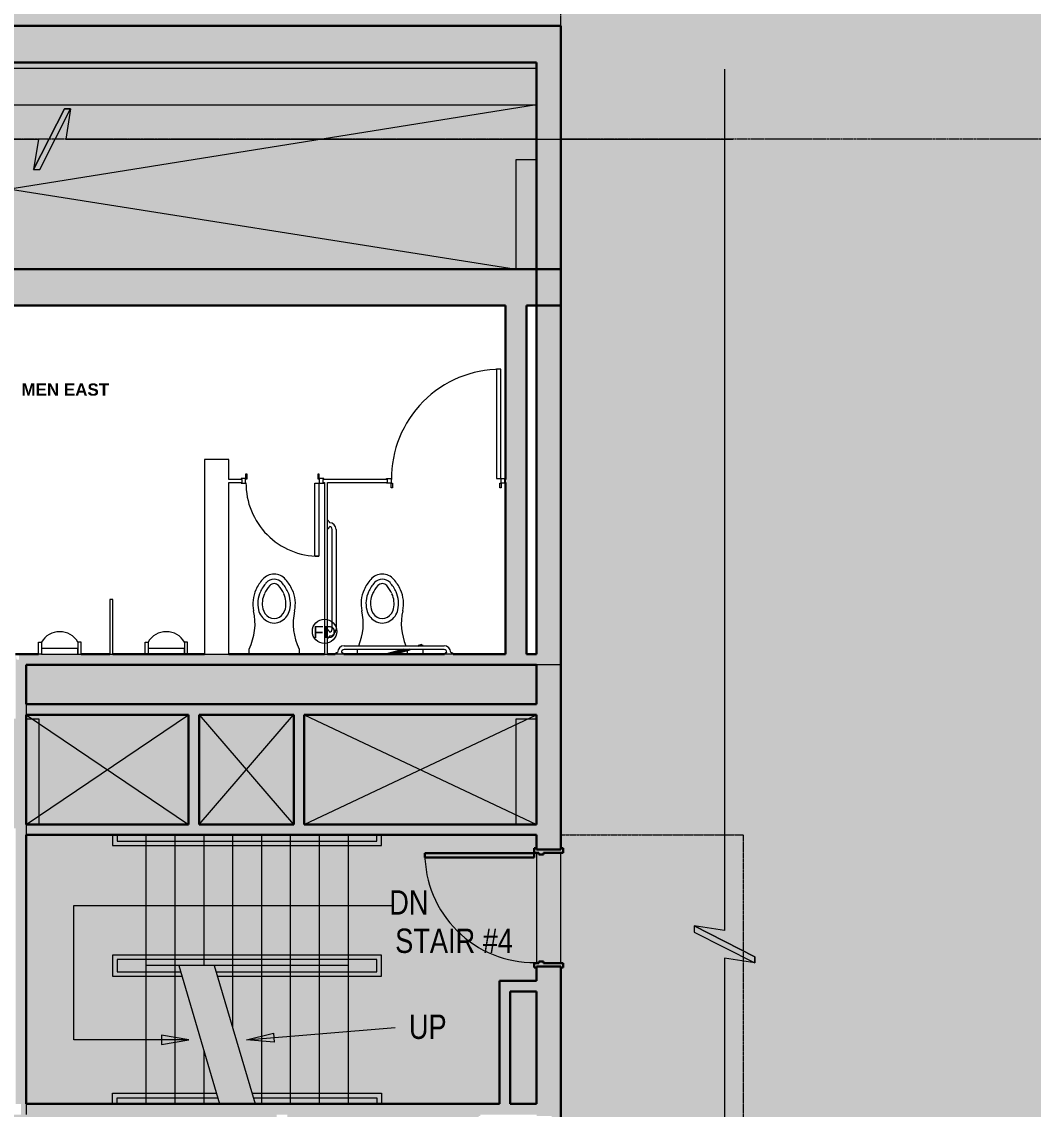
# Model space of a CAD drawing. Header units: inches. Extents: x -3744 to 107, y 238 to 2359.
# Drawn here: x -2695.1 to -2362.3, y 1431.6 to 1789.5 of the extents above; entities that cross this region are included whole.
import ezdxf

# ---------------------------------------------------------------- set-up
doc = ezdxf.new("R2010")
doc.units = ezdxf.units.IN
doc.header["$MEASUREMENT"] = 0
doc.linetypes.add('IMPORT-CENTER2 _2_', pattern=[1.125, 0.75, -0.125, 0.125, -0.125])
doc.linetypes.add('IMPORT-HIDDEN4 _2_', pattern=[0.09375, 0.0625, -0.03125])
for name, color, linetype, lineweight in [('A-Anno-Bldg', 7, 'Continuous', 9), ('A-ANNO-NOTE', 131, 'Continuous', 18), ('A-AREA-IDEN', 2, 'Continuous', 9), ('A-Bldg-Patt', 7, 'Continuous', 9), ('A-DETL-GENF', 92, 'Continuous', 9), ('A-DETL-THIN', 151, 'Continuous', 9), ('A-DOOR', 31, 'Continuous', 18), ('A-Flor-Strs-Exst', 7, 'Continuous', 9), ('A-Grid', 7, 'IMPORT-CENTER2 _2_', 9), ('A-WALL', 113, 'Continuous', 18), ('A-Wall-Bldg', 7, 'Continuous', 9), ('A-WALL-PATT', 111, 'Continuous', 18), ('core model_dwg', 8, 'Continuous', 9), ('I-FURN', 30, 'Continuous', 18), ('I-WALL', 2, 'Continuous', 18), ('P-SANR-FIXT', 6, 'Continuous', 18)]:
    doc.layers.add(name, color=color, linetype=linetype, lineweight=lineweight)
doc.styles.add('Arial', font='arial.ttf', dxfattribs={"height": 4})
doc.styles.add('Arial_1', font='arial.ttf', dxfattribs={"width": 0.8, "height": 8})
doc.styles.add('Swis721 Lt BT_B_1', font='', dxfattribs={"height": 4})
doc.styles.get('Swis721 Lt BT_B_1').set_extended_font_data('Swis721 Lt BT', bold=True)

# ---------------------------------------------------------------- blocks, each defined once
blk = doc.blocks.new('P-Toilet-Wall-3D - Wall Mount-V4-Level 06 POWER _ SIGNAL')
at = {"layer": 'P-SANR-FIXT', "lineweight": 9}
for p, q in [((-2620.31, 1581.46), (-2620.31, 1583.09)), ((-2603.81, 1583.09), (-2603.81, 1581.46)), ((-2613.31, 1581.46), (-2620.31, 1581.46)), ((-2613.31, 1581.4), (-2613.31, 1581.46)), ((-2603.81, 1581.46), (-2610.81, 1581.46)), ((-2610.81, 1581.46), (-2610.81, 1581.4))]:
    blk.add_line(p, q, dxfattribs=at)
for centre, radius, start, end in [((-2612.06, 1602.7), 5.03, 41.296, 138.704), ((-2605.25, 1596.72), 14.09, 138.704, 155.296), ((-2605.25, 1596.72), 12.47, 138.704, 155.296), ((-2605.25, 1596.72), 11, 138.704, 155.296), ((-2612.06, 1602.7), 3.4, 41.296, 138.704), ((-2612.06, 1602.7), 1.93, 41.296, 138.704), ((-2618.87, 1596.72), 11, 24.704, 41.296), ((-2618.87, 1596.72), 12.47, 24.704, 41.296), ((-2618.87, 1596.72), 14.09, 24.704, 41.296), ((-2608.13, 1598.04), 10.93, 155.296, 192.704), ((-2608.13, 1598.04), 9.3, 155.296, 192.704), ((-2608.13, 1598.04), 7.83, 155.296, 192.704), ((-2616, 1598.04), 7.83, 347.296, 24.704), ((-2616, 1598.04), 9.3, 347.296, 24.704), ((-2616, 1598.04), 10.93, 347.296, 24.704), ((-2611.63, 1597.26), 4.24, 192.704, 239.296), ((-2612.49, 1597.26), 4.24, 300.704, 347.296), ((-2637.16, 1591.5), 18.83, 333.4615, 12.704), ((-2611.63, 1597.26), 5.71, 192.704, 239.296), ((-2612.06, 1596.53), 3.4, 239.296, 300.704), ((-2612.49, 1597.26), 5.71, 300.704, 347.296), ((-2586.96, 1591.5), 18.83, 167.296, 206.5385), ((-2612.06, 1596.53), 4.87, 239.296, 300.704)]:
    blk.add_arc(centre, radius, start, end, dxfattribs=at)
blk = doc.blocks.new('P-Toilet-Wall-3D - Wall Mount-7004016-Level 06 POWER _ SIGNAL')
at = {"layer": 'P-SANR-FIXT', "lineweight": 9}
for p, q in [((-2584.72, 1582.92), (-2584.72, 1581.46)), ((-2568.22, 1581.46), (-2568.22, 1582.69)), ((-2584.72, 1581.46), (-2577.72, 1581.46)), ((-2577.72, 1581.46), (-2577.72, 1581.4)), ((-2575.22, 1581.46), (-2574.73, 1581.46)), ((-2575.22, 1581.4), (-2575.22, 1581.46)), ((-2572.8, 1581.46), (-2568.22, 1581.46))]:
    blk.add_line(p, q, dxfattribs=at)
for centre, radius, start, end in [((-2576.47, 1602.7), 5.03, 41.296, 138.704), ((-2569.66, 1596.72), 14.09, 138.704, 155.296), ((-2569.66, 1596.72), 12.47, 138.704, 155.296), ((-2569.66, 1596.72), 11, 138.704, 155.296), ((-2576.47, 1602.7), 3.4, 41.296, 138.704), ((-2576.47, 1602.7), 1.93, 41.296, 138.704), ((-2583.27, 1596.72), 11, 24.704, 41.296), ((-2583.27, 1596.72), 12.47, 24.704, 41.296), ((-2583.27, 1596.72), 14.09, 24.704, 41.296), ((-2572.53, 1598.04), 10.93, 155.296, 192.704), ((-2572.53, 1598.04), 9.3, 155.296, 192.704), ((-2572.53, 1598.04), 7.83, 155.296, 192.704), ((-2580.4, 1598.04), 7.83, 347.296, 24.704), ((-2580.4, 1598.04), 9.3, 347.296, 24.704), ((-2580.4, 1598.04), 10.93, 347.296, 24.704), ((-2576.03, 1597.26), 4.24, 192.704, 239.296), ((-2576.9, 1597.26), 4.24, 300.704, 347.296), ((-2601.56, 1591.5), 18.83, 337.0894, 12.704), ((-2576.03, 1597.26), 5.71, 192.704, 239.296), ((-2576.47, 1596.53), 3.4, 239.296, 300.704), ((-2576.9, 1597.26), 5.71, 300.704, 347.296), ((-2551.37, 1591.5), 18.83, 167.296, 202.9106), ((-2576.47, 1596.53), 4.87, 239.296, 300.704)]:
    blk.add_arc(centre, radius, start, end, dxfattribs=at)
blk = doc.blocks.new('P-Grab_Bar-36in - 36 INCH-3759717-Level 06 POWER _ SIGNAL')
at = {"layer": 'I-FURN', "lineweight": 9}
for p, q in [((-866.72, 1488.08), (-866.72, 1490.88)), ((-866.72, 1490.88), (-866.58, 1490.88)), ((-866.11, 1490.19), (-866.11, 1490.12)), ((-866.11, 1488.85), (-866.11, 1488.78)), ((-866.58, 1488.08), (-866.72, 1488.08)), ((-865.2, 1455.06), (-865.2, 1487.91)), ((-863.93, 1487.91), (-863.93, 1455.05)), ((-866.72, 1452.08), (-866.72, 1454.88)), ((-866.72, 1454.88), (-866.58, 1454.88)), ((-866.11, 1454.19), (-866.11, 1454.12)), ((-866.58, 1452.08), (-866.72, 1452.08)), ((-866.11, 1452.85), (-866.11, 1452.78))]:
    blk.add_line(p, q, dxfattribs=at)
for centre, radius, start, end in [((-866.58, 1490.79), 0.0934, 358.0011, 90), ((-866.38, 1490.79), 0.0984, 182.9558, 257.0471), ((-866.45, 1490.61), 0.0975, 359.156, 60.8479), ((-866.26, 1490.63), 0.0998, 190.0133, 253.9943), ((-866.34, 1490.45), 0.0983, 352.1862, 57.824), ((-865.98, 1490.44), 0.259, 180.2678, 237.7398), ((-866.14, 1490.19), 0.0327, 356.7864, 57.7398), ((-866.14, 1488.78), 0.0327, 302.2602, 3.2136), ((-866.14, 1487.91), 2.21, 0, 89.1445), ((-866.14, 1487.9), 0.946, 0.5765, 87.6589), ((-866.58, 1488.18), 0.0934, 270, 1.9989), ((-866.38, 1488.18), 0.0984, 102.9529, 177.0442), ((-866.45, 1488.36), 0.0975, 299.1521, 0.844), ((-866.26, 1488.34), 0.0998, 106.0057, 169.9867), ((-866.34, 1488.52), 0.0983, 302.176, 7.8138), ((-865.98, 1488.53), 0.259, 122.2602, 179.7322), ((-866.58, 1454.79), 0.0934, 358, 90), ((-866.38, 1454.79), 0.0984, 182.955, 257.045), ((-866.45, 1454.61), 0.0975, 359.1532, 60.8468), ((-866.26, 1454.63), 0.0998, 190.0117, 253.9883), ((-866.34, 1454.45), 0.0983, 352.1794, 57.8206), ((-865.98, 1454.44), 0.259, 180.2661, 237.7339), ((-866.14, 1454.19), 0.0327, 356.7675, 57.7339), ((-866.14, 1455.07), 0.946, 272.3393, 359.6607), ((-866.14, 1455.06), 2.21, 270.8636, 359.8856), ((-866.58, 1452.18), 0.0934, 270, 2.0008), ((-866.38, 1452.18), 0.0984, 102.9565, 177.0456), ((-866.45, 1452.36), 0.0975, 299.154, 0.8489), ((-866.26, 1452.34), 0.0998, 106.0161, 169.9895), ((-866.34, 1452.52), 0.0983, 302.1818, 7.8257), ((-865.98, 1452.53), 0.259, 122.2704, 179.7352), ((-866.14, 1452.78), 0.0327, 302.2704, 3.2464)]:
    blk.add_arc(centre, radius, start, end, dxfattribs=at)
blk = doc.blocks.new('Door - Single - Solid Door-7088142-Level 06 POWER _ SIGNAL')
at = {"layer": 'A-DOOR'}
h = blk.add_hatch(color=250, dxfattribs=at)
h.paths.add_polyline_path([(23.62, -4.09), (23.24, -4.09), (23.24, 3.91), (23.62, 3.91), (23.62, 4.66), (22.12, 4.66), (22.12, -1.84), (21.62, -1.84), (21.62, -3.34), (22.12, -3.34), (22.12, -4.84), (23.62, -4.84), (23.62, -4.34)], flags=0)
h.paths.add_polyline_path([(-13.63, -3.34), (-13.63, -1.84), (-14.13, -1.84), (-14.13, 4.66), (-15.63, 4.66), (-15.63, 3.91), (-15.26, 3.91), (-15.26, -4.09), (-15.63, -4.09), (-15.63, -4.84), (-14.13, -4.84), (-14.13, -3.34)], flags=0)
at = {"layer": 'A-DOOR', "color": 8, "lineweight": 30}
for p, q in [((-15.63, 4.66), (-14.13, 4.66)), ((-15.63, 3.91), (-15.63, 4.66)), ((-14.13, 4.66), (-14.13, -1.84)), ((22.12, 4.66), (23.62, 4.66)), ((22.12, -1.84), (22.12, 4.66)), ((23.62, 4.66), (23.62, 3.91)), ((-14.13, -1.84), (-13.63, -1.84)), ((-14.13, -3.34), (-14.13, -4.84)), ((-13.63, -3.34), (-14.13, -3.34)), ((-13.63, -1.84), (-13.63, -3.34)), ((21.62, -1.84), (22.12, -1.84)), ((21.62, -3.34), (21.62, -1.84)), ((22.12, -3.34), (21.62, -3.34)), ((22.12, -4.84), (22.12, -3.34)), ((-15.63, -4.84), (-15.63, -4.09)), ((-14.13, -4.84), (-15.63, -4.84)), ((-12.63, -4.84), (-14.01, -4.84)), ((-14.01, -4.84), (-14.01, -40.84)), ((-12.63, -40.84), (-12.63, -4.84)), ((23.62, -4.84), (22.12, -4.84)), ((23.62, -4.09), (23.62, -4.84)), ((-14.01, -40.84), (-12.63, -40.84))]:
    blk.add_line(p, q, dxfattribs=at)
at = {"layer": 'A-DOOR', "lineweight": 9}
blk.add_arc((-14.01, -4.84), 36, 270, 0.5, dxfattribs=at)
blk = doc.blocks.new('Door-Single-Panel - ACCESS PANEL 2-7119165-Level 06 POWER _ SIGNAL')
at = {"layer": 'A-DOOR', "color": 8, "lineweight": 30}
for p, q in [((-1.6, -3.27), (4.07, -1.75)), ((6, -1.75), (0.33, -3.27)), ((-5.59, -4.86), (-5.68, -4.54)), ((-4.4, -4.54), (-5.59, -4.86))]:
    blk.add_line(p, q, dxfattribs=at)
at = {"layer": 'A-DOOR', "lineweight": 9}
for start, end in [(180, 187.2687), (193.4505, 195)]:
    blk.add_arc((6, -1.75), 12, start, end, dxfattribs=at)
blk = doc.blocks.new('P-Urinal-Wall-3D - P-Urinal-Wall-3D-V15-Level 06 POWER _ SIGNAL')
at = {"layer": 'P-SANR-FIXT', "lineweight": 9}
for p, q in [((-11.29, 1.75), (-11.29, 5.75)), ((-11.29, 5.75), (-10.29, 5.75)), ((-10.29, 5.75), (-10.29, 1.75)), ((1.71, 3.6), (-10.29, 3.6)), ((-10.29, 3.6), (-10.29, 1.75)), ((2.73, 5.75), (1.71, 5.75)), ((1.71, 5.75), (1.71, 1.75)), ((1.71, 1.75), (1.71, 3.6)), ((2.73, 1.75), (2.73, 5.75)), ((-10.29, 1.75), (-11.29, 1.75)), ((-10.29, 1.75), (1.71, 1.75)), ((1.71, 1.75), (2.73, 1.75))]:
    blk.add_line(p, q, dxfattribs=at)
blk.add_arc((-4.29, 2.14), 7, 31.0027, 148.9973, dxfattribs=at)
blk = doc.blocks.new('P-Urinal-Wall-3D - P-Urinal-Wall-3D-7000593-Level 06 POWER _ SIGNAL')
at = {"layer": 'P-SANR-FIXT', "lineweight": 9}
for p, q in [((-11.29, 1.75), (-11.29, 5.75)), ((-11.29, 5.75), (-10.29, 5.75)), ((-10.29, 5.75), (-10.29, 1.75)), ((1.71, 3.6), (-10.29, 3.6)), ((-10.29, 3.6), (-10.29, 1.75)), ((2.73, 5.75), (1.71, 5.75)), ((1.71, 5.75), (1.71, 1.75)), ((1.71, 1.75), (1.71, 3.6)), ((2.73, 1.75), (2.73, 5.75))]:
    blk.add_line(p, q, dxfattribs=at)
blk.add_arc((-4.29, 2.14), 7, 31.0027, 148.9973, dxfattribs=at)
blk = doc.blocks.new('Door - Single - Solid Door 2-6995626-Level 06 POWER _ SIGNAL')
at = {"layer": 'A-DOOR'}
for p, q in [((-8.01, 24.86), (-6.63, 24.86)), ((-8.01, 0.86), (-8.01, 24.86)), ((-6.63, 24.86), (-6.63, 0.86)), ((-6.63, 0.86), (-8.01, 0.86))]:
    blk.add_line(p, q, dxfattribs=at)
at = {"layer": 'A-DOOR', "lineweight": 9}
for p, q in [((-9.63, 0.86), (-9.63, 0.59)), ((-8.13, 0.86), (-9.63, 0.86)), ((-8.13, -0.64), (-8.13, 0.86)), ((17.62, 0.86), (16.12, 0.86)), ((16.12, 0.86), (16.12, -0.64)), ((17.62, 0.59), (17.62, 0.86)), ((-9.63, -0.41), (-9.63, -0.68)), ((-9.63, -0.68), (-8.13, -0.68)), ((-7.63, -0.64), (-8.13, -0.64)), ((-8.13, -0.68), (-8.13, -2.14)), ((-8.13, -2.14), (-7.63, -2.14)), ((-7.63, -2.14), (-7.63, -0.64)), ((16.12, -0.64), (15.62, -0.64)), ((15.62, -0.64), (15.62, -2.14)), ((15.62, -2.14), (16.12, -2.14)), ((16.12, -2.14), (16.12, -0.68)), ((16.12, -0.68), (17.62, -0.68)), ((17.62, -0.68), (17.62, -0.41))]:
    blk.add_line(p, q, dxfattribs=at)
blk.add_arc((-8.01, 0.86), 24, 359.5, 90, dxfattribs=at)
blk = doc.blocks.new('Door - Single - Solid Door-7031843-Level 06 POWER _ SIGNAL')
at = {"layer": 'A-DOOR', "lineweight": 9}
for p, q in [((-15.51, 0.68), (-14.13, 0.68)), ((-14.13, 2.14), (-13.63, 2.14)), ((-14.13, 0.68), (-14.13, 2.14)), ((-14.13, 0.64), (-14.13, -0.86)), ((-13.63, 0.64), (-14.13, 0.64)), ((-13.63, 2.14), (-13.63, 0.64)), ((21.62, 2.14), (22.12, 2.14)), ((21.62, 0.64), (21.62, 2.14)), ((22.12, 0.64), (21.62, 0.64)), ((22.12, 2.14), (22.12, 0.68)), ((22.12, 0.68), (23.62, 0.68)), ((22.12, -0.86), (22.12, 0.64)), ((23.62, 0.68), (23.62, 0.41)), ((-14.13, -0.86), (-15.51, -0.86)), ((23.62, -0.86), (22.12, -0.86)), ((23.62, -0.59), (23.62, -0.86))]:
    blk.add_line(p, q, dxfattribs=at)
at = {"layer": 'A-DOOR'}
for p, q in [((-12.63, -0.86), (-14.01, -0.86)), ((-14.01, -0.86), (-14.01, -36.86)), ((-12.63, -36.86), (-12.63, -0.86)), ((-14.01, -36.86), (-12.63, -36.86))]:
    blk.add_line(p, q, dxfattribs=at)
at = {"layer": 'A-DOOR', "lineweight": 9}
blk.add_arc((-14.01, -0.86), 36, 270, 0.5, dxfattribs=at)
blk = doc.blocks.new('core model_dwg_1300 Eye - 5th Floor-6996771-Level 06 POWER _ SIGNAL')
at = {"layer": 'A-Anno-Bldg'}
blk.add_hatch(color=256, dxfattribs=at).paths.add_polyline_path([(-2612.03, 1453.74), (-2621.13, 1454.5), (-2612.28, 1456.73)], flags=0)
at = {"layer": 'A-Bldg-Patt'}
for points in [[(-2528.97, 1708.15), (-2525.72, 1708.15), (-2525.72, 1744.15), (-2532.47, 1744.15), (-2532.47, 1708.15)], [(-2528.97, 1525.4), (-2525.72, 1525.4), (-2525.72, 1560.13), (-2532.47, 1560.13), (-2532.47, 1525.4)], [(-2649.07, 1453), (-2640.07, 1454.5), (-2649.07, 1456)]]:
    blk.add_hatch(color=256, dxfattribs=at).paths.add_polyline_path(points, flags=0)
h = blk.add_hatch(color=256, dxfattribs=at)
h.paths.add_polyline_path([(-2697.1, 1524.13), (-2697.1, 1560.13), (-2701.72, 1560.13), (-2701.72, 1524.13)], flags=0)
h.paths.add_polyline_path([(-2693.6, 1525.4), (-2689.47, 1525.4), (-2689.47, 1560.13), (-2693.6, 1560.13), (-2693.6, 1553.65)], flags=0)
at = {"layer": 'A-Anno-Bldg'}
for p, q in [((-2621.13, 1454.5), (-2572.21, 1458.5)), ((-2621.13, 1454.5), (-2612.28, 1456.73)), ((-2612.28, 1456.73), (-2612.03, 1453.74)), ((-2612.03, 1453.74), (-2621.13, 1454.5))]:
    blk.add_line(p, q, dxfattribs=at)
at = {"layer": 'A-Bldg-Patt'}
for p, q in [((-2874.22, 1762.15), (-2532.47, 1708.15)), ((-2525.72, 1762.15), (-2862.97, 1708.15)), ((-2693.6, 1561.47), (-2640.23, 1525.4)), ((-2693.6, 1525.4), (-2640.23, 1561.47)), ((-2636.73, 1561.47), (-2605.63, 1525.4)), ((-2636.73, 1525.4), (-2605.63, 1561.47)), ((-2602.12, 1561.47), (-2525.72, 1525.4)), ((-2602.12, 1525.4), (-2525.72, 1561.47)), ((-2640.07, 1454.5), (-2649.07, 1456)), ((-2649.07, 1456), (-2649.07, 1453)), ((-2649.07, 1453), (-2640.07, 1454.5))]:
    blk.add_line(p, q, dxfattribs=at)
at = {"layer": 'A-Bldg-Patt', "flags": 128}
blk.add_lwpolyline([(-2640.07, 1454.5), (-2677.91, 1454.5), (-2677.91, 1498.72), (-2573.25, 1498.72)], dxfattribs=at)
at = {"layer": 'A-Flor-Strs-Exst'}
for p, q in [((-2654.22, 1521.9), (-2654.22, 1433.4)), ((-2644.72, 1521.9), (-2644.72, 1433.4)), ((-2635.22, 1521.9), (-2635.22, 1478.9)), ((-2625.72, 1521.9), (-2625.72, 1458.53)), ((-2616.22, 1521.9), (-2616.22, 1433.4)), ((-2606.72, 1521.9), (-2606.72, 1433.4)), ((-2597.22, 1521.9), (-2597.22, 1433.4)), ((-2587.72, 1521.9), (-2587.72, 1433.4)), ((-2587.72, 1478.9), (-2654.22, 1478.9)), ((-2643.45, 1478.9), (-2630, 1433.4)), ((-2631.74, 1478.9), (-2618.29, 1433.4)), ((-2635.22, 1451.03), (-2635.22, 1433.4))]:
    blk.add_line(p, q, dxfattribs=at)
at = {"layer": 'A-Flor-Strs-Exst', "flags": 128}
for points in [[(-2665.22, 1521.9), (-2665.22, 1518.4), (-2576.72, 1518.4), (-2576.72, 1521.9)], [(-2663.72, 1521.9), (-2663.72, 1519.9), (-2578.22, 1519.9), (-2578.22, 1521.9)], [(-2630.7, 1475.4), (-2576.72, 1475.4), (-2576.72, 1482.4), (-2665.22, 1482.4), (-2665.22, 1475.4), (-2642.42, 1475.4)], [(-2631.15, 1476.9), (-2578.22, 1476.9), (-2578.22, 1480.9), (-2663.72, 1480.9), (-2663.72, 1476.9), (-2642.86, 1476.9)], [(-2665.22, 1433.4), (-2665.22, 1436.9), (-2631.04, 1436.9)], [(-2663.72, 1433.4), (-2663.72, 1435.4), (-2630.59, 1435.4)], [(-2619.32, 1436.9), (-2576.72, 1436.9), (-2576.72, 1433.4)], [(-2618.88, 1435.4), (-2578.22, 1435.4), (-2578.22, 1433.4)]]:
    blk.add_lwpolyline(points, dxfattribs=at)
at = {"layer": 'A-Grid'}
for p, q in [((-2517.72, 1788.15), (-2517.72, 2341.04)), ((-2525.72, 1750.9), (-2874.22, 1750.9)), ((-2020, 1750.9), (-2517.72, 1750.9)), ((-2517.72, 1479.77), (-2517.72, 1516.02))]:
    blk.add_line(p, q, dxfattribs=at)
at = {"layer": 'A-Wall-Bldg'}
for p, q in [((-2525.72, 1774.15), (-2874.22, 1774.15)), ((-2874.22, 1762.15), (-2525.72, 1762.15)), ((-2532.47, 1744.15), (-2525.72, 1744.15)), ((-2532.47, 1708.15), (-2532.47, 1744.15)), ((-2640.23, 1561.47), (-2640.23, 1525.4)), ((-2605.63, 1561.47), (-2605.63, 1525.4)), ((-2532.47, 1560.13), (-2525.72, 1560.13)), ((-2532.47, 1525.4), (-2532.47, 1560.13)), ((-2525.72, 1516.02), (-2525.72, 1479.77)), ((-2517.72, 1479.77), (-2517.72, 1516.02))]:
    blk.add_line(p, q, dxfattribs=at)
at = {"layer": 'A-Wall-Bldg', "flags": 128}
for points in [[(-2525.72, 1564.97), (-2602.13, 1564.97), (-2636.73, 1564.97)], [(-2693.6, 1560.13), (-2689.47, 1560.13), (-2689.47, 1525.4)]]:
    blk.add_lwpolyline(points, dxfattribs=at)
at = {"layer": 'A-Wall-Bldg', "linetype": 'IMPORT-HIDDEN4 _2_', "flags": 128}
blk.add_lwpolyline([(-2517.72, 1521.9), (-2457.72, 1521.9), (-2457.72, 1080.9), (-2517.72, 1080.9)], dxfattribs=at)
at = {"layer": 'A-Anno-Bldg', "char_height": 8, "line_spacing_factor": 0.941778, "style": 'Arial_1'}
for s, insert, width, attachment_point in [('DN', (-2567.71, 1503.71), 15.2784, 2), ('STAIR #4', (-2552.85, 1491.09), 45.8352, 2), ('UP', (-2567.71, 1462.8), 14.6908, 1)]:
    blk.add_mtext(s, dxfattribs=dict(at, insert=insert, width=width, attachment_point=attachment_point))
blk = doc.blocks.new('core model_dwg-6996768-Level 06 POWER _ SIGNAL')
blk.add_blockref('core model_dwg_1300 Eye - 5th Floor-6996771-Level 06 POWER _ SIGNAL', (0, 0))
blk = doc.blocks.new('IA Break Line - IA Break Line-7116238-Level 06 POWER _ SIGNAL')
at = {"layer": 'A-ANNO-NOTE', "lineweight": 9}
blk.add_hatch(color=256, dxfattribs=at).paths.add_polyline_path([(-0.0954, -0.1563), (0.0636, 0.1563), (0.0954, 0.1563), (-0.0636, -0.1563)], flags=0)
for p, q in [((0.0636, 0.1563), (-0.0954, -0.1563)), ((0.0954, 0.1563), (-0.0636, -0.1563)), ((-0.0636, -0.1563), (0.0954, 0.1563)), ((0.0954, 0.1563), (0.0636, 0.1563)), ((0.0706, 0), (0.0954, 0.1563)), ((0.0706, 0), (0.0954, 0.1563)), ((-0.0706, 0), (-3.5, 0)), ((-0.0706, 0), (-3.5, 0)), ((-0.0954, -0.1563), (-0.0706, 0)), ((-0.0954, -0.1563), (-0.0706, 0)), ((3.5, 0), (0.0706, 0)), ((3.5, 0), (0.0706, 0)), ((-0.0636, -0.1563), (-0.0954, -0.1563)), ((-0.0954, -0.1563), (-0.0636, -0.1563))]:
    blk.add_line(p, q, dxfattribs=at)
blk = doc.blocks.new('IA Break Line - IA Break Line-7116237-Level 06 POWER _ SIGNAL')
at = {"layer": 'A-ANNO-NOTE', "lineweight": 9}
blk.add_hatch(color=256, dxfattribs=at).paths.add_polyline_path([(-0.0954, -0.1563), (0.0636, 0.1563), (0.0954, 0.1563), (-0.0636, -0.1563)], flags=0)
for p, q in [((0.0636, 0.1563), (-0.0954, -0.1563)), ((0.0954, 0.1563), (-0.0636, -0.1563)), ((-0.0636, -0.1563), (0.0954, 0.1563)), ((0.0954, 0.1563), (0.0636, 0.1563)), ((0.0706, 0), (0.0954, 0.1563)), ((0.0706, 0), (0.0954, 0.1563)), ((-0.0706, 0), (-4.5, 0)), ((-0.0706, 0), (-4.5, 0)), ((-0.0954, -0.1563), (-0.0706, 0)), ((-0.0954, -0.1563), (-0.0706, 0)), ((4.5, 0), (0.0706, 0)), ((4.5, 0), (0.0706, 0)), ((-0.0636, -0.1563), (-0.0954, -0.1563)), ((-0.0954, -0.1563), (-0.0636, -0.1563))]:
    blk.add_line(p, q, dxfattribs=at)

msp = doc.modelspace()

# ---------------------------------------------------------------- hatches: boundary and pattern name
at = {"layer": 'A-DETL-GENF'}
h = msp.add_hatch(color=9, dxfattribs=at)
h.paths.add_polyline_path([(-369.72, 364.9), (17.53, 364.9), (17.53, 682.08), (1.53, 682.08), (1.53, 699.9), (-11.09, 699.9), (-11.09, 723.9), (1.53, 723.9), (1.53, 741.71), (17.53, 741.71), (17.53, 1043.71), (-295.09, 1043.71), (-295.09, 1026.58), (-295.24, 1026.23), (-295.59, 1026.08), (-336.59, 1026.08), (-336.59, 1010.58), (-367.41, 1010.58), (-367.41, 1041.58), (-352.09, 1041.58), (-352.09, 1083.08), (-334.47, 1083.08), (-334.47, 1325.08), (-350.47, 1325.08), (-350.47, 1342.9), (-363.09, 1342.9), (-363.09, 1366.9), (-350.47, 1366.9), (-350.47, 1384.71), (-334.47, 1384.71), (-334.47, 1685.08), (-350.47, 1685.08), (-350.47, 1702.9), (-363.09, 1702.9), (-363.09, 1726.9), (-350.47, 1726.9), (-350.47, 1744.71), (-334.47, 1744.71), (-334.47, 2045.08), (-350.47, 2045.08), (-350.47, 2067.08), (-364.09, 2067.08), (-364.09, 2080.71), (-387.53, 2080.71), (-387.53, 2096.71), (-687.9, 2096.71), (-687.9, 2080.71), (-705.72, 2080.71), (-705.72, 2068.08), (-729.72, 2068.08), (-729.72, 2080.71), (-747.53, 2080.71), (-747.53, 2096.71), (-1047.9, 2096.71), (-1047.9, 2080.71), (-1065.72, 2080.71), (-1065.72, 2068.08), (-1089.72, 2068.08), (-1089.72, 2080.71), (-1107.53, 2080.71), (-1107.53, 2096.71), (-1414.47, 2096.71), (-1414.47, 2080.71), (-1437.9, 2080.71), (-1437.9, 2061.08), (-1467.53, 2061.08), (-1467.53, 1854.9), (-2127.9, 1854.9), (-2127.9, 2061.08), (-2157.53, 2061.08), (-2157.53, 2080.71), (-2180.97, 2080.71), (-2180.97, 2096.71), (-2487.9, 2096.71), (-2487.9, 2080.71), (-2505.72, 2080.71), (-2505.72, 2068.08), (-2529.72, 2068.08), (-2529.72, 2080.71), (-2547.53, 2080.71), (-2547.53, 2096.71), (-2860.09, 2096.71), (-2860.09, 2260.21), (-3613.29, 2260.21), (-3613.29, 1886.27), (-3565.29, 1886.27), (-3565.29, 1702.15), (-3538.29, 1702.15), (-3538.29, 1641.65), (-3565.29, 1641.65), (-3565.29, 1462.15), (-3538.29, 1462.15), (-3538.29, 1401.65), (-3565.29, 1401.65), (-3565.29, 1222.15), (-3538.29, 1222.15), (-3538.29, 1161.65), (-3565.29, 1161.65), (-3565.29, 982.15), (-3538.29, 982.15), (-3538.29, 921.65), (-3565.29, 921.65), (-3565.29, 737.52), (-3613.29, 737.52), (-3613.29, 364.9), (-3212.09, 364.9), (-3212.09, 412.9), (-3027.97, 412.9), (-3027.97, 439.9), (-2967.47, 439.9), (-2967.47, 412.9), (-2787.97, 412.9), (-2787.97, 439.9), (-2727.47, 439.9), (-2727.47, 412.9), (-2547.97, 412.9), (-2547.97, 439.9), (-2487.47, 439.9), (-2487.47, 412.9), (-2307.97, 412.9), (-2307.97, 439.9), (-2247.47, 439.9), (-2247.47, 412.9), (-2067.97, 412.9), (-2067.97, 439.9), (-2007.47, 439.9), (-2007.47, 412.9), (-1827.97, 412.9), (-1827.97, 439.9), (-1767.47, 439.9), (-1767.47, 412.9), (-1587.97, 412.9), (-1587.97, 439.9), (-1527.47, 439.9), (-1527.47, 412.9), (-1347.97, 412.9), (-1347.97, 439.9), (-1287.47, 439.9), (-1287.47, 412.9), (-1107.97, 412.9), (-1107.97, 439.9), (-1047.47, 439.9), (-1047.47, 412.9), (-867.97, 412.9), (-867.97, 439.9), (-807.47, 439.9), (-807.47, 412.9), (-627.97, 412.9), (-627.97, 439.9), (-567.47, 439.9), (-567.47, 412.9), (-383.34, 412.9), (-383.34, 364.9)], flags=0)
h.paths.add_polyline_path([(-3608.77, 369.4), (-3608.77, 393.4), (-3584.77, 393.4), (-3584.77, 369.4)], flags=0)
h.paths.add_polyline_path([(-10.97, 376.27), (-10.97, 400.27), (13.03, 400.27), (13.03, 376.27)], flags=0)
h.paths.add_polyline_path([(-345.72, 378.52), (-369.72, 378.52), (-369.72, 429.9), (-345.72, 429.9), (-345.72, 400.27)], flags=0)
h.paths.add_polyline_path([(-3249.72, 378.52), (-3249.72, 429.9), (-3225.72, 429.9), (-3225.72, 378.52)], flags=0)
h.paths.add_polyline_path([(-3548.29, 699.9), (-3599.66, 699.9), (-3599.66, 723.9), (-3548.29, 723.9), (-3548.29, 714.95)], flags=0)
h.paths.add_polyline_path([(-369.72, 778.9), (-369.72, 802.9), (-345.72, 802.9), (-345.72, 778.9), (-354.98, 778.9)], flags=0)
h.paths.add_polyline_path([(-717.72, 778.9), (-741.72, 778.9), (-741.72, 802.9), (-717.72, 802.9)], flags=0)
h.paths.add_polyline_path([(-1077.72, 778.9), (-1077.72, 802.9), (-1053.72, 802.9), (-1053.72, 778.9), (-1069.72, 778.9)], flags=0)
h.paths.add_polyline_path([(-1297.72, 778.9), (-1321.72, 778.9), (-1321.72, 802.9), (-1297.72, 802.9)], flags=0)
h.paths.add_polyline_path([(-1569.72, 778.9), (-1569.72, 802.9), (-1545.72, 802.9), (-1545.72, 778.9)], flags=0)
h.paths.add_polyline_path([(-1809.72, 778.9), (-1809.72, 802.9), (-1785.72, 802.9), (-1785.72, 778.9)], flags=0)
h.paths.add_polyline_path([(-2049.72, 778.9), (-2049.72, 802.9), (-2025.72, 802.9), (-2025.72, 778.9)], flags=0)
h.paths.add_polyline_path([(-2273.72, 778.9), (-2297.72, 778.9), (-2297.72, 802.9), (-2273.72, 802.9)], flags=0)
h.paths.add_polyline_path([(-2517.72, 778.9), (-2541.72, 778.9), (-2541.72, 802.9), (-2517.72, 802.9)], flags=0)
h.paths.add_polyline_path([(-2877.11, 778.9), (-2877.72, 778.9), (-2877.72, 802.9), (-2853.72, 802.9), (-2853.72, 778.9), (-2874.22, 778.9)], flags=0)
h.paths.add_polyline_path([(-3187.97, 778.9), (-3211.97, 778.9), (-3211.97, 802.9), (-3187.97, 802.9)], flags=0)
h.paths.add_polyline_path([(-2541.72, 941.4), (-2877.72, 941.4), (-2877.72, 1015.27), (-2878.47, 1015.27), (-2878.47, 1016.77), (-2876.97, 1016.77), (-2876.97, 1017.27), (-2875.47, 1017.27), (-2875.47, 1016.77), (-2873.47, 1016.77), (-2873.47, 1015.27), (-2874.22, 1015.27), (-2874.22, 1012.9), (-2850.22, 1012.9), (-2850.22, 988.9), (-2874.22, 988.9), (-2874.22, 944.9), (-2748.22, 944.9), (-2748.22, 1072.9), (-2874.22, 1072.9), (-2874.22, 1054.52), (-2873.47, 1054.52), (-2873.47, 1053.02), (-2875.47, 1053.02), (-2875.47, 1052.52), (-2876.97, 1052.52), (-2876.97, 1053.02), (-2878.47, 1053.02), (-2878.47, 1054.52), (-2877.72, 1054.52), (-2877.72, 1080.9), (-2517.72, 1080.9), (-2517.72, 941.4), (-2529.72, 941.4)], flags=0)
h.paths.add_polyline_path([(-2532.47, 944.9), (-2529.72, 944.9), (-2529.72, 967.9), (-2532.47, 967.9), (-2532.47, 972.4), (-2735.97, 972.4), (-2735.97, 945.15), (-2736.22, 945.15), (-2736.22, 944.9), (-2732.38, 944.9)], flags=0)
h.paths.add_polyline_path([(-850.72, 945.15), (-859.47, 945.15), (-859.47, 981.15), (-847.22, 981.15), (-847.22, 945.15)], flags=0)
h.paths.add_polyline_path([(-1075.22, 967.9), (-1075.22, 1003.9), (-1062.97, 1003.9), (-1062.97, 967.9), (-1069.72, 967.9)], flags=0)
h.paths.add_polyline_path([(-2735.97, 975.9), (-2532.47, 975.9), (-2532.47, 1003.9), (-2529.72, 1003.9), (-2529.72, 1042.4), (-2532.47, 1042.4), (-2532.47, 1072.9), (-2735.97, 1072.9), (-2735.97, 1036.9), (-2736.22, 1036.9), (-2736.22, 981.15), (-2735.97, 981.15), (-2735.97, 976.54)], flags=0)
h.paths.add_polyline_path([(-721.22, 988.9), (-745.22, 988.9), (-745.22, 1012.9), (-721.22, 1012.9), (-721.22, 1006.67)], flags=0)
h.paths.add_polyline_path([(-1297.72, 1012.9), (-1321.72, 1012.9), (-1321.72, 1036.9), (-1297.72, 1036.9)], flags=0)
h.paths.add_polyline_path([(1.53, 1013.9), (-10.97, 1013.9), (-10.97, 1037.9), (13.03, 1037.9), (13.03, 1013.9)], flags=0)
h.paths.add_polyline_path([(-1569.72, 1018.9), (-1569.72, 1042.9), (-1545.72, 1042.9), (-1545.72, 1018.9)], flags=0)
h.paths.add_polyline_path([(-3187.97, 1018.9), (-3211.97, 1018.9), (-3211.97, 1042.9), (-3187.97, 1042.9)], flags=0)
h.paths.add_polyline_path([(-1809.72, 1018.9), (-1809.72, 1042.9), (-1785.72, 1042.9), (-1785.72, 1018.9)], flags=0)
h.paths.add_polyline_path([(-2025.72, 1018.9), (-2049.72, 1018.9), (-2049.72, 1042.9), (-2025.72, 1042.9)], flags=0)
h.paths.add_polyline_path([(-2265.72, 1018.9), (-2289.72, 1018.9), (-2289.72, 1042.9), (-2265.72, 1042.9)], flags=0)
h.paths.add_polyline_path([(-850.72, 1036.9), (-859.47, 1036.9), (-859.47, 1072.9), (-847.22, 1072.9), (-847.22, 1036.9)], flags=0)
h.paths.add_polyline_path([(-1069.72, 1042.4), (-1075.22, 1042.4), (-1075.22, 1078.4), (-1062.97, 1078.4), (-1062.97, 1042.4)], flags=0)
h.paths.add_polyline_path([(-2693.6, 1220.9), (-2877.72, 1220.9), (-2877.72, 1231.27), (-2878.47, 1231.27), (-2878.47, 1232.77), (-2876.47, 1232.77), (-2876.47, 1233.27), (-2874.97, 1233.27), (-2874.97, 1232.77), (-2873.47, 1232.77), (-2873.47, 1231.27), (-2874.22, 1231.27), (-2874.22, 1228.9), (-2748.22, 1228.9), (-2748.22, 1419.9), (-2839.22, 1419.9), (-2839.22, 1275.15), (-2874.22, 1275.15), (-2874.22, 1270.52), (-2873.47, 1270.52), (-2873.47, 1269.02), (-2874.97, 1269.02), (-2874.97, 1268.52), (-2876.47, 1268.52), (-2876.47, 1269.02), (-2878.47, 1269.02), (-2878.47, 1270.52), (-2877.72, 1270.52), (-2877.72, 1352.77), (-2878.47, 1352.77), (-2878.47, 1354.27), (-2876.97, 1354.27), (-2876.97, 1354.77), (-2875.47, 1354.77), (-2875.47, 1354.27), (-2873.47, 1354.27), (-2873.47, 1352.77), (-2874.22, 1352.77), (-2874.22, 1348.4), (-2842.72, 1348.4), (-2842.72, 1384.4), (-2874.22, 1384.4), (-2874.22, 1380.02), (-2873.47, 1380.02), (-2873.47, 1378.52), (-2875.47, 1378.52), (-2875.47, 1378.02), (-2876.97, 1378.02), (-2876.97, 1378.52), (-2878.47, 1378.52), (-2878.47, 1380.02), (-2877.72, 1380.02), (-2877.72, 1387.9), (-2861.72, 1387.9), (-2861.72, 1429.9), (-2877.72, 1429.9), (-2877.72, 1574.02), (-2878.47, 1574.02), (-2878.47, 1575.52), (-2877.72, 1575.52), (-2877.72, 1611.77), (-2878.47, 1611.77), (-2878.47, 1613.27), (-2877.72, 1613.27), (-2877.72, 1652.52), (-2878.47, 1652.52), (-2878.47, 1654.02), (-2877.72, 1654.02), (-2877.72, 1690.27), (-2878.47, 1690.27), (-2878.47, 1691.77), (-2877.72, 1691.77), (-2877.72, 1788.15), (-2517.72, 1788.15), (-2517.72, 1517.52), (-2516.97, 1517.52), (-2516.97, 1516.02), (-2523.47, 1516.02), (-2523.47, 1515.52), (-2524.97, 1515.52), (-2524.97, 1516.02), (-2526.47, 1516.02), (-2526.47, 1517.52), (-2525.72, 1517.52), (-2525.72, 1521.9), (-2693.6, 1521.9), (-2693.6, 1433.4), (-2537.85, 1433.4), (-2537.85, 1473.9), (-2525.72, 1473.9), (-2525.72, 1478.27), (-2526.47, 1478.27), (-2526.47, 1479.77), (-2524.97, 1479.77), (-2524.97, 1480.27), (-2523.47, 1480.27), (-2523.47, 1479.77), (-2516.97, 1479.77), (-2516.97, 1478.27), (-2517.72, 1478.27), (-2517.72, 1393.19), (-2516.97, 1393.19), (-2516.97, 1391.69), (-2518.47, 1391.69), (-2518.47, 1391.19), (-2519.97, 1391.19), (-2519.97, 1391.69), (-2526.47, 1391.69), (-2526.47, 1393.19), (-2525.72, 1393.19), (-2525.72, 1403.82), (-2549.78, 1403.82), (-2549.78, 1403.07), (-2551.28, 1403.07), (-2551.28, 1404.57), (-2551.78, 1404.57), (-2551.78, 1406.57), (-2551.28, 1406.57), (-2551.28, 1408.07), (-2549.78, 1408.07), (-2549.78, 1407.32), (-2544.72, 1407.32), (-2544.72, 1429.4), (-2544.22, 1429.4), (-2544.22, 1429.9), (-2607.72, 1429.9), (-2607.72, 1407.32), (-2601.15, 1407.32), (-2601.15, 1408.07), (-2599.65, 1408.07), (-2599.65, 1406.57), (-2599.15, 1406.57), (-2599.15, 1404.57), (-2599.65, 1404.57), (-2599.65, 1403.07), (-2601.15, 1403.07), (-2601.15, 1403.82), (-2607.72, 1403.82), (-2607.72, 1325.9), (-2525.72, 1325.9), (-2525.72, 1353.94), (-2526.47, 1353.94), (-2526.47, 1355.44), (-2519.97, 1355.44), (-2519.97, 1355.94), (-2518.47, 1355.94), (-2518.47, 1355.44), (-2516.97, 1355.44), (-2516.97, 1353.94), (-2517.72, 1353.94), (-2517.72, 1220.9), (-2612.35, 1220.9)], flags=0)
h.paths.add_polyline_path([(-1062.97, 1220.9), (-1077.72, 1220.9), (-1077.72, 1354.94), (-1078.47, 1354.94), (-1078.47, 1356.44), (-1076.97, 1356.44), (-1076.97, 1356.94), (-1075.47, 1356.94), (-1075.47, 1356.44), (-1068.97, 1356.44), (-1068.97, 1354.94), (-1069.72, 1354.94), (-1069.72, 1325.9), (-987.72, 1325.9), (-987.72, 1403.82), (-994.28, 1403.82), (-994.28, 1403.07), (-995.78, 1403.07), (-995.78, 1404.57), (-996.28, 1404.57), (-996.28, 1406.57), (-995.78, 1406.57), (-995.78, 1408.07), (-994.28, 1408.07), (-994.28, 1407.32), (-987.72, 1407.32), (-987.72, 1429.9), (-1051.22, 1429.9), (-1051.22, 1407.32), (-1045.65, 1407.32), (-1045.65, 1408.07), (-1044.15, 1408.07), (-1044.15, 1406.57), (-1043.65, 1406.57), (-1043.65, 1404.57), (-1044.15, 1404.57), (-1044.15, 1403.07), (-1045.65, 1403.07), (-1045.65, 1403.82), (-1069.72, 1403.82), (-1069.72, 1394.19), (-1068.97, 1394.19), (-1068.97, 1392.69), (-1075.47, 1392.69), (-1075.47, 1392.19), (-1076.97, 1392.19), (-1076.97, 1392.69), (-1078.47, 1392.69), (-1078.47, 1394.19), (-1077.72, 1394.19), (-1077.72, 1478.27), (-1078.47, 1478.27), (-1078.47, 1479.77), (-1071.97, 1479.77), (-1071.97, 1480.27), (-1070.47, 1480.27), (-1070.47, 1479.77), (-1068.97, 1479.77), (-1068.97, 1478.27), (-1069.72, 1478.27), (-1069.72, 1433.4), (-901.83, 1433.4), (-901.83, 1525.4), (-905.97, 1525.4), (-905.97, 1560.13), (-901.83, 1560.13), (-901.83, 1577.4), (-1069.72, 1577.4), (-1069.72, 1560.13), (-1062.97, 1560.13), (-1062.97, 1525.4), (-1069.72, 1525.4), (-1069.72, 1517.52), (-1068.97, 1517.52), (-1068.97, 1516.02), (-1070.47, 1516.02), (-1070.47, 1515.52), (-1071.97, 1515.52), (-1071.97, 1516.02), (-1078.47, 1516.02), (-1078.47, 1517.52), (-1077.72, 1517.52), (-1077.72, 1577.4), (-1078.08, 1577.4), (-1078.08, 1708.15), (-1077.72, 1708.15), (-1077.72, 1774.15), (-717.72, 1774.15), (-717.72, 1762.15), (-1069.72, 1762.15), (-1069.72, 1744.15), (-1062.97, 1744.15), (-1062.97, 1708.15), (-732.47, 1708.15), (-732.47, 1744.15), (-721.22, 1744.15), (-721.22, 1708.15), (-714.97, 1708.15), (-714.97, 1691.77), (-714.22, 1691.77), (-714.22, 1690.27), (-717.72, 1690.27), (-717.72, 1654.02), (-714.22, 1654.02), (-714.22, 1652.52), (-714.97, 1652.52), (-714.97, 1607.52), (-714.22, 1607.52), (-714.22, 1606.02), (-717.72, 1606.02), (-717.72, 1569.77), (-714.22, 1569.77), (-714.22, 1568.27), (-714.97, 1568.27), (-714.97, 1536.9), (-717.72, 1536.9), (-717.72, 1429.9), (-733.72, 1429.9), (-733.72, 1387.9), (-717.72, 1387.9), (-717.72, 1379.77), (-716.97, 1379.77), (-716.97, 1378.27), (-718.47, 1378.27), (-718.47, 1377.77), (-719.97, 1377.77), (-719.97, 1378.27), (-721.97, 1378.27), (-721.97, 1379.77), (-721.22, 1379.77), (-721.22, 1384.4), (-752.72, 1384.4), (-752.72, 1348.4), (-721.22, 1348.4), (-721.22, 1352.52), (-721.97, 1352.52), (-721.97, 1354.02), (-719.97, 1354.02), (-719.97, 1354.52), (-718.47, 1354.52), (-718.47, 1354.02), (-716.97, 1354.02), (-716.97, 1352.52), (-717.72, 1352.52), (-717.72, 1272.52), (-716.97, 1272.52), (-716.97, 1271.02), (-718.97, 1271.02), (-718.97, 1270.52), (-720.47, 1270.52), (-720.47, 1271.02), (-721.97, 1271.02), (-721.97, 1272.52), (-721.22, 1272.52), (-721.22, 1275.15), (-756.22, 1275.15), (-756.22, 1420.4), (-847.22, 1420.4), (-847.22, 1228.9), (-721.22, 1228.9), (-721.22, 1233.27), (-721.97, 1233.27), (-721.97, 1234.77), (-720.47, 1234.77), (-720.47, 1235.27), (-718.97, 1235.27), (-718.97, 1234.77), (-716.97, 1234.77), (-716.97, 1233.27), (-717.72, 1233.27), (-717.72, 1220.9), (-1053.72, 1220.9)], flags=0)
h.paths.add_polyline_path([(-2693.6, 1228.9), (-2532.47, 1228.9), (-2532.47, 1259.4), (-2525.72, 1259.4), (-2525.72, 1317.9), (-2744.72, 1317.9), (-2744.72, 1259.4), (-2735.97, 1259.4), (-2735.97, 1228.9)], flags=0)
h.paths.add_polyline_path([(-901.83, 1228.9), (-859.47, 1228.9), (-859.47, 1259.4), (-850.72, 1259.4), (-850.72, 1317.9), (-1069.72, 1317.9), (-1069.72, 1259.4), (-1062.97, 1259.4), (-1062.97, 1228.9), (-1050.69, 1228.9)], flags=0)
h.paths.add_polyline_path([(-721.22, 1287.4), (-721.22, 1344.9), (-752.72, 1344.9), (-752.72, 1287.4), (-746.37, 1287.4)], flags=0)
h.paths.add_polyline_path([(-2842.72, 1287.4), (-2842.72, 1344.9), (-2874.22, 1344.9), (-2874.22, 1287.4), (-2865.64, 1287.4)], flags=0)
h.paths.add_polyline_path([(-2611.22, 1325.9), (-2611.22, 1429.9), (-2711.12, 1429.9), (-2711.12, 1417.65), (-2744.72, 1417.65), (-2744.72, 1325.9), (-2612.35, 1325.9)], flags=0)
h.paths.add_polyline_path([(-901.83, 1325.9), (-850.72, 1325.9), (-850.72, 1417.65), (-884.31, 1417.65), (-884.31, 1429.9), (-984.22, 1429.9), (-984.22, 1325.9)], flags=0)
h.paths.add_polyline_path([(-737.22, 1387.9), (-737.22, 1429.9), (-749.22, 1429.9), (-749.22, 1429.65), (-752.72, 1429.65), (-752.72, 1423.9), (-742.14, 1423.9), (-742.14, 1405.9), (-752.72, 1405.9), (-752.72, 1387.9)], flags=0)
h.paths.add_polyline_path([(-2842.72, 1387.9), (-2842.72, 1405.9), (-2853.29, 1405.9), (-2853.29, 1423.9), (-2842.72, 1423.9), (-2842.72, 1429.9), (-2858.22, 1429.9), (-2858.22, 1387.9)], flags=0)
h.paths.add_polyline_path([(-1437.72, 1402.9), (-1461.72, 1402.9), (-1461.72, 1426.9), (-1437.72, 1426.9)], flags=0)
h.paths.add_polyline_path([(-1809.72, 1402.9), (-1809.72, 1426.9), (-1785.72, 1426.9), (-1785.72, 1402.9)], flags=0)
h.paths.add_polyline_path([(-2157.49, 1402.9), (-2157.53, 1402.9), (-2157.53, 1426.9), (-2133.49, 1426.9), (-2133.49, 1402.9), (-2133.53, 1402.9)], flags=0)
h.paths.add_polyline_path([(-3211.97, 1402.9), (-3211.97, 1426.9), (-3187.97, 1426.9), (-3187.97, 1402.9)], flags=0)
h.paths.add_polyline_path([(-2786.72, 1423.4), (-2748.22, 1423.4), (-2748.22, 1429.9), (-2839.22, 1429.9), (-2839.22, 1423.4), (-2787.72, 1423.4)], flags=0)
h.paths.add_polyline_path([(-759.08, 1423.9), (-756.22, 1423.9), (-756.22, 1429.9), (-847.22, 1429.9), (-847.22, 1423.9), (-770.79, 1423.9)], flags=0)
h.paths.add_polyline_path([(-2526.47, 1433.4), (-2525.72, 1433.4), (-2525.72, 1470.4), (-2534.35, 1470.4), (-2534.35, 1433.4)], flags=0)
h.paths.add_polyline_path([(-2546.17, 1525.4), (-2532.47, 1525.4), (-2532.47, 1560.13), (-2525.72, 1560.13), (-2525.72, 1561.47), (-2602.12, 1561.47), (-2602.12, 1525.4), (-2580.11, 1525.4)], flags=0)
h.paths.add_polyline_path([(-2689.47, 1525.4), (-2640.23, 1525.4), (-2640.23, 1561.47), (-2693.6, 1561.47), (-2693.6, 1560.13), (-2689.47, 1560.13), (-2689.47, 1553.65)], flags=0)
h.paths.add_polyline_path([(-2612.35, 1525.4), (-2605.62, 1525.4), (-2605.62, 1561.47), (-2636.73, 1561.47), (-2636.73, 1525.4)], flags=0)
h.paths.add_polyline_path([(-2546.17, 1564.97), (-2525.72, 1564.97), (-2525.72, 1577.9), (-2693.6, 1577.9), (-2693.6, 1564.97), (-2579.26, 1564.97)], flags=0)
h.paths.add_polyline_path([(-2860.09, 1708.15), (-2532.47, 1708.15), (-2532.47, 1744.15), (-2525.72, 1744.15), (-2525.72, 1776.15), (-2874.22, 1776.15), (-2874.22, 1744.15), (-2862.97, 1744.15), (-2862.97, 1708.15)], flags=0)
h.paths.add_polyline_path([(-3211.97, 1738.9), (-3211.97, 1762.9), (-3187.97, 1762.9), (-3187.97, 1738.9)], flags=0)
h.paths.add_polyline_path([(-1461.9, 1793.9), (-1461.9, 1817.9), (-1437.72, 1817.9), (-1437.72, 1793.9), (-1461.72, 1793.9)], flags=0)
h.paths.add_polyline_path([(-1809.72, 1793.9), (-1809.72, 1817.9), (-1785.72, 1817.9), (-1785.72, 1793.9)], flags=0)
h.paths.add_polyline_path([(-2157.53, 1793.9), (-2157.53, 1817.9), (-2133.53, 1817.9), (-2133.53, 1793.9), (-2157.49, 1793.9)], flags=0)
h.paths.add_polyline_path([(-3565.29, 1899.9), (-3599.66, 1899.9), (-3599.66, 1923.9), (-3548.29, 1923.9), (-3548.29, 1899.9)], flags=0)
h.paths.add_polyline_path([(-2877.11, 2067.08), (-2889.66, 2067.08), (-2889.66, 2091.08), (-2865.66, 2091.08), (-2865.66, 2067.08)], flags=0)
h.paths.add_polyline_path([(-3187.97, 2067.08), (-3211.97, 2067.08), (-3211.97, 2091.08), (-3187.97, 2091.08)], flags=0)
h.paths.add_polyline_path([(-3211.97, 2231.21), (-3211.97, 2255.21), (-3187.97, 2255.21), (-3187.97, 2231.21)], flags=0)
h.paths.add_polyline_path([(-3584.47, 2231.71), (-3608.47, 2231.71), (-3608.47, 2255.71), (-3584.47, 2255.71), (-3584.47, 2253.95)], flags=0)
h.paths.add_polyline_path([(-2889.66, 2234.71), (-2889.72, 2234.71), (-2889.72, 2258.71), (-2865.72, 2258.71), (-2865.72, 2234.71), (-2877.11, 2234.71)], flags=0)
at = {"layer": 'A-WALL-PATT', "lineweight": 9}
for points in [[(-2874.22, 1776.15), (-2525.72, 1776.15), (-2525.72, 1788.15), (-2877.72, 1788.15), (-2877.72, 1776.15), (-2877.11, 1776.15)], [(-2535.97, 1696.15), (-2525.72, 1696.15), (-2525.72, 1702.89), (-2517.72, 1708.15), (-2877.72, 1708.15), (-2877.72, 1696.15), (-2612.35, 1696.15)], [(-2528.97, 1581.4), (-2528.97, 1696.15), (-2535.97, 1696.15), (-2535.97, 1581.4)], [(-2695.35, 1433.4), (-2693.6, 1433.4), (-2693.6, 1581.4), (-2695.97, 1581.4), (-2695.97, 1579.65), (-2696.79, 1579.65), (-2697.1, 1581.4), (-2697.1, 1433.4)], [(-2535.97, 1577.9), (-2525.72, 1577.9), (-2525.72, 1581.4), (-2693.6, 1581.4), (-2693.6, 1577.9), (-2546.17, 1577.9)], [(-2605.62, 1561.47), (-2525.72, 1561.47), (-2525.72, 1564.97), (-2693.6, 1564.97), (-2693.6, 1561.47), (-2612.35, 1561.47)], [(-2636.73, 1525.4), (-2636.73, 1561.47), (-2640.23, 1561.47), (-2640.23, 1525.4)], [(-2605.62, 1525.4), (-2602.12, 1525.4), (-2602.12, 1561.47), (-2605.62, 1561.47), (-2605.62, 1525.56)], [(-2528.97, 1521.9), (-2525.72, 1521.9), (-2525.72, 1525.4), (-2693.6, 1525.4), (-2693.6, 1521.9), (-2535.97, 1521.9)], [(-2534.35, 1433.4), (-2534.35, 1473.9), (-2537.85, 1473.9), (-2537.85, 1433.4)], [(-2534.35, 1470.4), (-2525.72, 1470.4), (-2525.72, 1473.9), (-2534.35, 1473.9)], [(-2525.72, 1429.9), (-2525.72, 1433.4), (-2695.35, 1433.4), (-2695.35, 1429.9), (-2537.85, 1429.9)]]:
    msp.add_hatch(color=7, dxfattribs=at).paths.add_polyline_path(points, flags=0)
h = msp.add_hatch(color=7, dxfattribs=at)
h.paths.add_polyline_path([(-2517.72, 1581.4), (-2517.72, 1708.15), (-2525.72, 1702.89), (-2525.72, 1581.4)], flags=0)
h.paths.add_polyline_path([(-2522.92, 1708.15), (-2517.72, 1708.15), (-2517.72, 1788.15), (-2525.72, 1788.15), (-2525.72, 1708.15)], flags=0)
h = msp.add_hatch(color=7, dxfattribs=at)
h.paths.add_polyline_path([(-2517.72, 1220.9), (-2517.72, 1354.32), (-2525.72, 1354.32), (-2525.72, 1220.9)], flags=0)
h.paths.add_polyline_path([(-2517.72, 1392.82), (-2517.72, 1478.65), (-2525.72, 1478.65), (-2525.72, 1429.4), (-2520.72, 1429.4), (-2520.72, 1405.4), (-2525.72, 1405.4), (-2525.72, 1392.82), (-2520.72, 1392.82)], flags=0)
h.paths.add_polyline_path([(-2525.72, 1517.15), (-2517.72, 1517.15), (-2517.72, 1581.4), (-2525.72, 1581.4), (-2525.72, 1517.18)], flags=0)

# ---------------------------------------------------------------- linework, layer by layer
at = {"layer": 'A-ANNO-NOTE', "lineweight": 9}
msp.add_circle((-2595.47, 1588.9), 4, dxfattribs=at)
at = {"layer": 'A-DETL-THIN'}
for p, q in [((-2877.72, 1708.15), (-2517.72, 1708.15)), ((-2517.72, 1708.15), (-2517.72, 1577.9)), ((-2517.72, 1577.9), (-2693.6, 1577.9)), ((-2693.6, 1577.9), (-2693.6, 1429.9))]:
    msp.add_line(p, q, dxfattribs=at)
at = {"layer": 'A-WALL', "color": 8, "lineweight": 30}
for p, q in [((-2517.72, 1788.15), (-2877.72, 1788.15)), ((-2517.72, 1517.15), (-2517.72, 1788.15)), ((-2874.22, 1776.15), (-2525.72, 1776.15)), ((-2525.72, 1776.15), (-2525.72, 1581.4)), ((-2517.72, 1708.15), (-2874.22, 1708.15)), ((-2874.22, 1696.15), (-2535.97, 1696.15)), ((-2535.97, 1696.15), (-2535.97, 1638.9)), ((-2528.97, 1696.15), (-2517.72, 1696.15)), ((-2528.97, 1581.4), (-2528.97, 1696.15)), ((-2535.97, 1637.9), (-2535.97, 1581.4)), ((-2525.72, 1577.9), (-2525.72, 1564.97)), ((-2525.72, 1561.47), (-2525.72, 1525.4)), ((-2525.72, 1521.9), (-2525.72, 1517.15)), ((-2525.72, 1517.15), (-2517.72, 1517.15)), ((-2517.72, 1478.65), (-2525.72, 1478.65)), ((-2525.72, 1478.65), (-2525.72, 1473.9)), ((-2517.72, 1392.82), (-2517.72, 1478.65)), ((-2525.72, 1470.4), (-2525.72, 1433.4))]:
    msp.add_line(p, q, dxfattribs=at)
at = {"layer": 'A-WALL'}
for p, q in [((-2626.97, 1645.52), (-2634.97, 1645.52)), ((-2634.97, 1645.52), (-2634.97, 1581.4)), ((-2626.97, 1638.9), (-2626.97, 1645.52)), ((-2626.97, 1581.4), (-2626.97, 1637.9)), ((-2535.97, 1637.9), (-2535.97, 1638.9)), ((-2666.1, 1581.4), (-2665.1, 1581.4)), ((-2634.97, 1581.4), (-2626.97, 1581.4)), ((-2595.47, 1581.4), (-2594.47, 1581.4))]:
    msp.add_line(p, q, dxfattribs=at)
at = {"layer": 'I-WALL'}
for p, q in [((-2622.56, 1638.9), (-2626.97, 1638.9)), ((-2626.97, 1637.9), (-2622.56, 1637.9)), ((-2622.56, 1637.9), (-2622.56, 1638.9)), ((-2574.72, 1638.9), (-2596.06, 1638.9)), ((-2596.06, 1638.9), (-2596.06, 1637.9)), ((-2596.06, 1637.9), (-2595.47, 1637.9)), ((-2595.47, 1637.9), (-2595.47, 1581.4)), ((-2594.47, 1637.9), (-2574.72, 1637.9)), ((-2594.47, 1625.45), (-2594.47, 1637.9)), ((-2574.72, 1637.9), (-2574.72, 1638.9)), ((-2535.97, 1638.9), (-2536.22, 1638.9)), ((-2536.22, 1638.9), (-2536.22, 1637.9)), ((-2536.22, 1637.9), (-2535.97, 1637.9)), ((-2594.47, 1589.45), (-2594.47, 1622.65)), ((-2666.1, 1599.41), (-2666.1, 1581.4)), ((-2665.1, 1599.41), (-2666.1, 1599.41)), ((-2665.1, 1581.4), (-2665.1, 1599.41)), ((-2594.47, 1581.4), (-2594.47, 1586.65))]:
    msp.add_line(p, q, dxfattribs=at)
at = {"layer": 'I-WALL', "color": 8, "lineweight": 30}
for p, q in [((-2689.6, 1581.4), (-2697.1, 1581.4)), ((-2666.1, 1581.4), (-2675.58, 1581.4)), ((-2634.97, 1581.4), (-2665.1, 1581.4)), ((-2595.47, 1581.4), (-2626.97, 1581.4)), ((-2591.97, 1581.4), (-2594.47, 1581.4)), ((-2555.97, 1581.4), (-2589.17, 1581.4)), ((-2535.97, 1581.4), (-2553.17, 1581.4)), ((-2525.72, 1581.4), (-2528.97, 1581.4)), ((-2693.6, 1564.97), (-2693.6, 1577.9)), ((-2693.6, 1577.9), (-2525.72, 1577.9)), ((-2525.72, 1564.97), (-2693.6, 1564.97)), ((-2693.6, 1525.4), (-2693.6, 1561.47)), ((-2693.6, 1561.47), (-2640.23, 1561.47)), ((-2640.23, 1561.47), (-2640.23, 1525.4)), ((-2636.73, 1561.47), (-2605.62, 1561.47)), ((-2636.73, 1525.4), (-2636.73, 1561.47)), ((-2605.62, 1561.47), (-2605.62, 1525.4)), ((-2602.12, 1561.47), (-2525.72, 1561.47)), ((-2602.12, 1525.4), (-2602.12, 1561.47)), ((-2640.23, 1525.4), (-2693.6, 1525.4)), ((-2605.62, 1525.4), (-2636.73, 1525.4)), ((-2525.72, 1525.4), (-2602.12, 1525.4)), ((-2693.6, 1433.4), (-2693.6, 1521.9)), ((-2693.6, 1521.9), (-2525.72, 1521.9)), ((-2537.85, 1473.9), (-2537.85, 1433.4)), ((-2525.72, 1473.9), (-2537.85, 1473.9)), ((-2534.35, 1433.4), (-2534.35, 1470.4)), ((-2534.35, 1470.4), (-2525.72, 1470.4)), ((-2537.85, 1433.4), (-2693.6, 1433.4)), ((-2525.72, 1433.4), (-2534.35, 1433.4))]:
    msp.add_line(p, q, dxfattribs=at)

# ---------------------------------------------------------------- block references
at = {"layer": 'A-ANNO-NOTE', "lineweight": 9, "xscale": 64, "yscale": 64, "zscale": 64}
for name, p, rotation in [('IA Break Line - IA Break Line-7116237-Level 06 POWER _ SIGNAL', (-2463.85, 1485.9), 90.0000000000001), ('IA Break Line - IA Break Line-7116238-Level 06 POWER _ SIGNAL', (-2685.1, 1750.9), 180)]:
    msp.add_blockref(name, p, dxfattribs=dict(at, rotation=rotation))
at = {"layer": 'A-DOOR'}
for name, p, rotation in [('Door - Single - Solid Door-7031843-Level 06 POWER _ SIGNAL', (-2551.47, 1638.31), 180), ('Door - Single - Solid Door 2-6995626-Level 06 POWER _ SIGNAL', (-2605.32, 1638.49), 180), ('Door-Single-Panel - ACCESS PANEL 2-7119165-Level 06 POWER _ SIGNAL', (-2568.97, 1579.65), 180), ('Door - Single - Solid Door-7088142-Level 06 POWER _ SIGNAL', (-2521.63, 1501.89), 269.9999999999999)]:
    msp.add_blockref(name, p, dxfattribs=dict(at, rotation=rotation))
at = {"layer": 'core model_dwg', "color": 7}
msp.add_blockref('core model_dwg-6996768-Level 06 POWER _ SIGNAL', (0, 0), dxfattribs=at)
at = {"layer": 'P-SANR-FIXT', "lineweight": 9}
for name, p in [('P-Grab_Bar-36in - 36 INCH-3759717-Level 06 POWER _ SIGNAL', (-1727.75, 134.56)), ('P-Toilet-Wall-3D - Wall Mount-V4-Level 06 POWER _ SIGNAL', (0, 0)), ('P-Toilet-Wall-3D - Wall Mount-7004016-Level 06 POWER _ SIGNAL', (0, 0)), ('P-Urinal-Wall-3D - P-Urinal-Wall-3D-V15-Level 06 POWER _ SIGNAL', (-2678.3, 1579.65)), ('P-Urinal-Wall-3D - P-Urinal-Wall-3D-7000593-Level 06 POWER _ SIGNAL', (-2643.24, 1579.65))]:
    msp.add_blockref(name, p, dxfattribs=at)
at = {"layer": 'P-SANR-FIXT', "lineweight": 9, "rotation": 89.99999999999986}
msp.add_blockref('P-Grab_Bar-36in - 36 INCH-3759717-Level 06 POWER _ SIGNAL', (-1101.08, 2448.11), dxfattribs=at)

# ---------------------------------------------------------------- texts
at = {"layer": 'A-ANNO-NOTE', "lineweight": 9, "insert": (-2599.17, 1590.69), "char_height": 4, "width": 9.292, "attachment_point": 1, "style": 'Arial'}
msp.add_mtext('FD', dxfattribs=at)
at = {"layer": 'A-AREA-IDEN', "insert": (-2695.2, 1670.48), "char_height": 4, "width": 35.35, "attachment_point": 1, "style": 'Swis721 Lt BT_B_1'}
msp.add_mtext('MEN EAST', dxfattribs=at)

doc.saveas('drawing.dxf')
